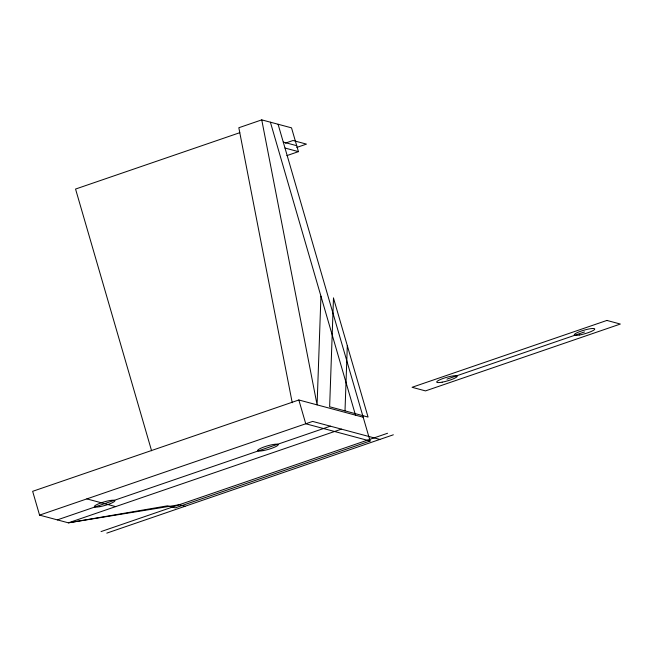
<?xml version="1.0" encoding="UTF-8"?>
<svg xmlns="http://www.w3.org/2000/svg" width="653" height="653" viewBox="0 0 653 653"><rect width="100%" height="100%" fill="white"/><g stroke="black" fill="none" stroke-linecap="round" stroke-linejoin="round"><path stroke-width="0.98" d="M320.941 296.184L317.089 404.868L261.747 119.874L238.827 127.743L292.226 402.738M345.004 410.884L347.314 345.674M239.79 132.69L75.552 189.052L151.586 450.766M285.304 143.154L293.017 140.509L306.469 144.109L296.821 147.415M286.863 155.618L298.437 151.643L291.524 127.849L261.747 119.874M363.19 417.218L298.845 399.979L32.65 491.317L39.564 515.119L68.377 522.833L179.257 504.736L185.019 506.287M39.564 515.119L312.632 421.414L379.866 439.428M446.954 379.14L584.492 331.944M57.333 519.878L330.402 426.172M341.446 429.135L68.377 522.833L167.576 505.814L175.257 507.871L370.104 441.012L278.08 124.25M101.035 531.583L387.572 433.257M106.798 533.126L393.335 434.8M283.263 142.093L296.707 145.692M284.994 148.043L298.437 151.643M370.104 441.012L305.751 423.773L298.845 399.979M86.841 498.892L115.654 506.614M270.391 122.193L355.51 415.161M333.487 298.086L329.634 406.77L368.055 417.063L333.487 298.086M606.906 320.435L412.059 387.294L425.503 390.902L620.35 324.043L606.906 320.435M263.2 450.619A10.685 1.82 -16.2 0 0 278.202 444.636A10.685 1.82 -16.2 0 0 262.408 447.566A10.685 1.82 -16.2 0 0 263.2 450.619M99.876 506.663A10.685 1.82 -16.2 0 0 114.871 500.68A10.685 1.82 -16.2 0 0 99.076 503.61A10.685 1.82 -16.2 0 0 99.876 506.663M442.163 382.16A10.685 1.82 -16.2 0 0 457.222 376.177A10.685 1.82 -16.2 0 0 441.485 379.075A10.685 1.82 -16.2 0 0 442.163 382.16M579.693 334.965A10.685 1.82 -16.2 0 0 594.761 328.981A10.685 1.82 -16.2 0 0 579.023 331.879A10.685 1.82 -16.2 0 0 579.693 334.965"/></g></svg>
